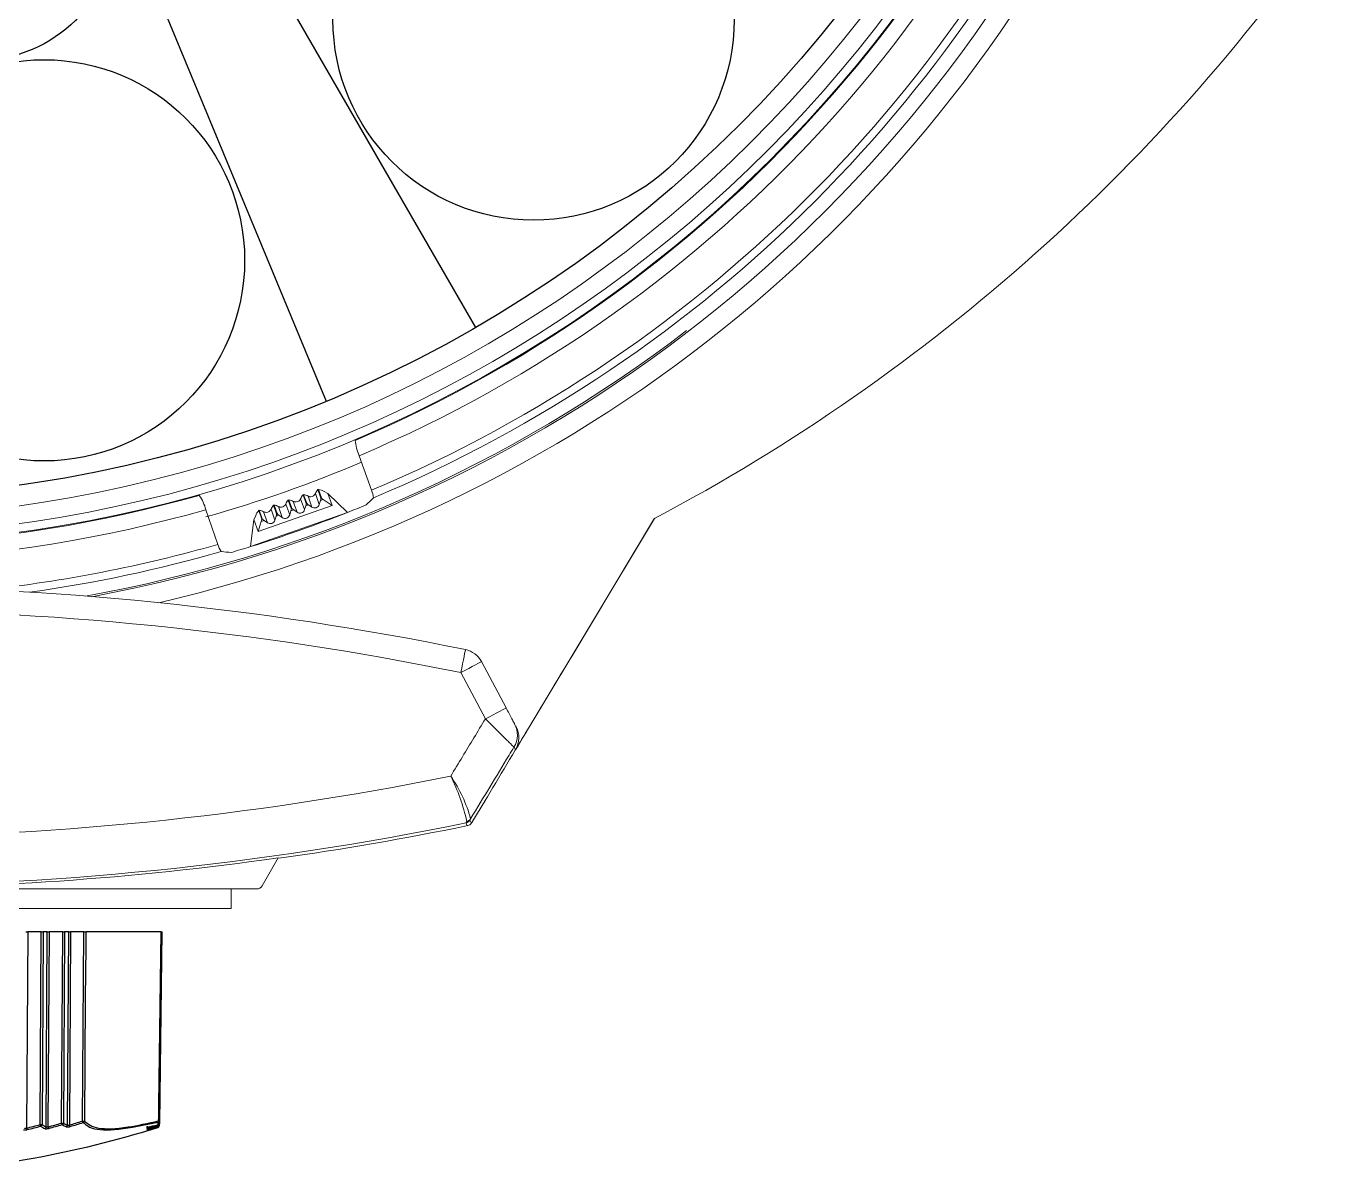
# Model space of a CAD drawing. Extents: x 9.3 to 87.2, y 1.1 to 68.8.
# Drawn here: x 38.649 to 42.011, y 22.138 to 25.07 of the extents above; entities that cross this region are included whole.
import ezdxf

# ---------------------------------------------------------------- set-up
doc = ezdxf.new("R2010")
doc.units = 0
doc.header["$MEASUREMENT"] = 0
doc.linetypes.add('SLD-Solid', pattern=[0])
doc.layers.get('0').update_dxf_attribs({"linetype": 'CONTINUOUS'})
doc.layers.add('OBJECT', color=7, linetype='CONTINUOUS')

msp = doc.modelspace()

# ---------------------------------------------------------------- linework, layer by layer
msp.add_circle((38.1725, 27.1138), 3.249)
at = {"layer": 'OBJECT'}
for p, q in [((38.673, 26.2469), (39.797, 24.3001)), ((38.5556, 26.1889), (39.4159, 24.1121)), ((38.648, 22.7558), (38.6529, 22.7558)), ((38.6529, 22.7558), (38.6499, 22.2545)), ((38.6875, 22.7558), (38.6529, 22.7558)), ((38.6846, 22.2634), (38.6875, 22.7558)), ((38.6875, 22.7558), (38.6924, 22.7558)), ((38.6924, 22.7558), (38.6895, 22.2634)), ((38.7028, 22.7558), (38.6924, 22.7558)), ((38.6998, 22.257), (38.7028, 22.7558)), ((38.7028, 22.7558), (38.7077, 22.7558)), ((38.7077, 22.7558), (38.7047, 22.2577)), ((38.7423, 22.7558), (38.7077, 22.7558)), ((38.7394, 22.2673), (38.7423, 22.7558)), ((38.7423, 22.7558), (38.7472, 22.7558)), ((38.7472, 22.7558), (38.7443, 22.2673)), ((38.7576, 22.7558), (38.7472, 22.7558)), ((38.7546, 22.2615), (38.7576, 22.7558)), ((38.7576, 22.7558), (38.7625, 22.7558)), ((38.7625, 22.7558), (38.7595, 22.2625)), ((38.7963, 22.7558), (38.7625, 22.7558)), ((38.7927, 22.2723), (38.7963, 22.7558)), ((38.9939, 22.7558), (38.8014, 22.7558)), ((38.9898, 22.2634), (38.9958, 22.7558)), ((38.9903, 22.2673), (38.9963, 22.7558)), ((38.9934, 22.594), (38.9954, 22.7558)), ((38.9939, 22.7558), (38.9948, 22.7558)), ((38.9946, 22.7229), (38.995, 22.7558)), ((38.9958, 22.7558), (38.9963, 22.7558)), ((38.9892, 22.273), (38.9934, 22.5917)), ((38.9895, 22.2723), (38.9931, 22.5673)), ((38.9594, 22.2583), (38.959, 22.2582)), ((38.9851, 22.2632), (38.9848, 22.2631)), ((38.9854, 22.2594), (38.9852, 22.2594)), ((38.9867, 22.2693), (38.9863, 22.2692)), ((38.9869, 22.2631), (38.9869, 22.2646)), ((38.9877, 22.2669), (38.9877, 22.2699)), ((38.9881, 22.2631), (38.9881, 22.2703)), ((38.9885, 22.2609), (38.9886, 22.2684)), ((38.9889, 22.2602), (38.989, 22.2683)), ((38.9893, 22.261), (38.9894, 22.2681)), ((38.9602, 22.2488), (38.9595, 22.2486))]:
    msp.add_line(p, q, dxfattribs=at)
at = {"layer": 'OBJECT', "linetype": 'SLD-Solid', "lineweight": 15}
for p, q in [((39.5313, 23.8845), (39.5001, 23.9728)), ((39.3582, 23.8734), (39.3566, 23.8728)), ((39.3581, 23.8732), (39.3567, 23.8727)), ((39.3644, 23.8509), (39.3567, 23.8727)), ((39.3581, 23.8732), (39.3658, 23.8514)), ((39.3791, 23.8416), (39.3693, 23.8693)), ((39.398, 23.8483), (39.3882, 23.876)), ((39.396, 23.8867), (39.3944, 23.8861)), ((39.3959, 23.8865), (39.3946, 23.8861)), ((39.4023, 23.8642), (39.3946, 23.8861)), ((39.3959, 23.8865), (39.4036, 23.8647)), ((39.42, 23.8764), (39.4103, 23.8812)), ((39.4308, 23.8456), (39.42, 23.8764)), ((39.42, 23.8764), (39.4701, 23.8277)), ((39.1391, 23.7462), (39.108, 23.8346)), ((39.4308, 23.8456), (39.2418, 23.779)), ((39.2447, 23.8334), (39.2431, 23.8328)), ((39.2446, 23.8332), (39.2433, 23.8327)), ((39.251, 23.8109), (39.2433, 23.8327)), ((39.2446, 23.8332), (39.2523, 23.8114)), ((39.2846, 23.8083), (39.2748, 23.836)), ((39.2825, 23.8467), (39.2809, 23.8462)), ((39.2825, 23.8465), (39.2811, 23.8461)), ((39.2888, 23.8242), (39.2811, 23.8461)), ((39.2825, 23.8465), (39.2901, 23.8247)), ((39.3035, 23.8149), (39.2937, 23.8426)), ((39.3224, 23.8216), (39.3126, 23.8493)), ((39.3204, 23.8601), (39.3187, 23.8595)), ((39.3203, 23.8599), (39.3189, 23.8594)), ((39.3266, 23.8376), (39.3189, 23.8594)), ((39.3203, 23.8599), (39.328, 23.838)), ((39.3326, 23.8341), (39.3255, 23.8316)), ((39.3266, 23.8376), (39.328, 23.838)), ((39.3413, 23.8283), (39.3315, 23.856)), ((39.3413, 23.8283), (39.3326, 23.8341)), ((39.3602, 23.8349), (39.3504, 23.8626)), ((39.3602, 23.8349), (39.3633, 23.8449)), ((39.3704, 23.8474), (39.3633, 23.8449)), ((39.3644, 23.8509), (39.3658, 23.8514)), ((39.3791, 23.8416), (39.3704, 23.8474)), ((39.398, 23.8483), (39.4011, 23.8582)), ((39.4082, 23.8608), (39.4011, 23.8582)), ((39.4023, 23.8642), (39.4036, 23.8647)), ((39.4308, 23.8456), (39.4082, 23.8608)), ((39.4701, 23.8277), (39.2224, 23.7404)), ((39.2309, 23.8098), (39.2224, 23.7404)), ((39.2309, 23.8098), (39.2355, 23.8195)), ((39.2418, 23.779), (39.2309, 23.8098)), ((39.2418, 23.779), (39.2499, 23.8049)), ((39.2569, 23.8074), (39.2499, 23.8049)), ((39.251, 23.8109), (39.2523, 23.8114)), ((39.2657, 23.8016), (39.2559, 23.8293)), ((39.2657, 23.8016), (39.2569, 23.8074)), ((39.2846, 23.8083), (39.2877, 23.8183)), ((39.2948, 23.8208), (39.2877, 23.8183)), ((39.2888, 23.8242), (39.2901, 23.8247)), ((39.3035, 23.8149), (39.2948, 23.8208)), ((39.3224, 23.8216), (39.3255, 23.8316)), ((40.2546, 23.8124), (39.9344, 23.2795)), ((40.0414, 23.4573), (40.255, 23.813)), ((39.8754, 23.3284), (39.8125, 23.4467)), ((39.7595, 23.4185), (39.8224, 23.3003)), ((39.9344, 23.2795), (39.9245, 23.263)), ((39.788, 23.0352), (39.8237, 23.0946)), ((39.2933, 22.9451), (39.2519, 22.8733)), ((38.1725, 22.8658), (39.2389, 22.8658)), ((39.1725, 22.8658), (39.1725, 22.8158)), ((37.1725, 22.8158), (39.1725, 22.8158))]:
    msp.add_line(p, q, dxfattribs=at)
at = {"layer": 'OBJECT', "linetype": 'SLD-Solid', "lineweight": 15, "flags": 128}
for points in [[(39.7595, 23.4185), (39.7619, 23.43), (39.7641, 23.441), (39.7662, 23.4512), (39.768, 23.4601), (39.7695, 23.4674), (39.7706, 23.4729), (39.7713, 23.4762), (39.7715, 23.4773)], [(39.7595, 23.4185), (39.7699, 23.424), (39.7798, 23.4293), (39.789, 23.4342), (39.797, 23.4385), (39.8036, 23.442), (39.8085, 23.4446), (39.8115, 23.4462), (39.8125, 23.4467)], [(39.8224, 23.3003), (39.8328, 23.3058), (39.8427, 23.311), (39.8519, 23.3159), (39.8599, 23.3202), (39.8665, 23.3237), (39.8714, 23.3263), (39.8744, 23.3279), (39.8754, 23.3284)]]:
    msp.add_lwpolyline(points, dxfattribs=at)
at = {"layer": 'OBJECT', "flags": 128}
for points in [[(38.8014, 22.7558), (38.8013, 22.7478), (38.8011, 22.7158), (38.8001, 22.5878), (38.7977, 22.2723)], [(38.9875, 22.273), (38.9876, 22.281), (38.988, 22.313), (38.9897, 22.441), (38.9939, 22.7558)], [(38.9808, 22.2616), (38.9837, 22.2623), (38.9869, 22.2631)], [(38.9611, 22.2491), (38.9608, 22.2489), (38.9604, 22.2487)]]:
    msp.add_lwpolyline(points, dxfattribs=at)
at = {"layer": 'OBJECT'}
for centre, radius in [((38.5288, 25.3313), 0.348), ((39.9456, 25.087), 0.5126), ((38.6947, 24.472), 0.5126)]:
    msp.add_circle(centre, radius, dxfattribs=at)
at = {"layer": 'OBJECT', "linetype": 'SLD-Solid', "lineweight": 15}
for centre, radius, start, end in [((38.1725, 27.1138), 3.3011, 270, 349.9033), ((38.1725, 27.1138), 3.346, 270, 346.2394), ((38.1725, 27.1138), 3.3681, 271.5312, 344.7826), ((38.1725, 27.1138), 3.37, 293.0139, 344.6641), ((38.1725, 27.1138), 3.41, 292.9127, 342.3789), ((38.1725, 27.1138), 3.5035, 292.8193, 338.0701), ((38.1725, 27.1138), 3.5235, 292.7725, 337.2765), ((38.1725, 27.1138), 3.56, 280.4212, 335.9122), ((38.1725, 27.1138), 3.61, 283.0563, 336.0821), ((37.9676, 28.1369), 4.8921, 297.8714, 325.7374), ((38.1725, 27.1138), 3.37, 233.0139, 285.821), ((38.1725, 27.1138), 3.41, 232.9127, 285.9222), ((38.1725, 27.1138), 3.5557, 280.1784, 307.4936), ((39.6004, 24.0195), 0.1106, 183.9112, 204.9877), ((38.1725, 27.1138), 3.4278, 285.8388, 292.8946), ((39.0007, 23.8081), 0.1106, 13.8451, 34.9251), ((39.3751, 23.8542), 0.0261, 134.7448, 161.1652), ((39.3554, 23.8473), 0.026, 57.6545, 84.1082), ((39.3755, 23.8819), 0.014, 260.5297, 318.029), ((39.4129, 23.8675), 0.0261, 134.7496, 161.1651), ((39.3908, 23.8509), 0.036, 57.2009, 81.7841), ((39.472, 23.8586), 0.0647, 5.6368, 23.596), ((39.273, 23.8062), 0.0398, 138.2293, 160.4849), ((39.242, 23.8073), 0.026, 57.6553, 84.1093), ((39.2621, 23.8419), 0.014, 260.5324, 318.0263), ((39.2995, 23.8275), 0.0261, 134.7541, 161.1559), ((39.2798, 23.8206), 0.026, 57.6553, 84.1093), ((39.2999, 23.8553), 0.014, 260.5306, 318.0281), ((39.3373, 23.8409), 0.0261, 134.7541, 161.1559), ((39.3176, 23.834), 0.026, 57.6508, 84.112), ((39.3123, 23.8372), 0.0144, 337.166, 1.6807), ((39.3394, 23.8467), 0.0143, 217.1316, 241.6724), ((39.3377, 23.8686), 0.014, 260.5268, 318.0319), ((39.3486, 23.8377), 0.0119, 232.2766, 346.5582), ((39.3501, 23.8505), 0.0144, 337.166, 1.6807), ((39.3772, 23.86), 0.0143, 217.1208, 241.6832), ((39.3864, 23.851), 0.0119, 232.2772, 346.5577), ((39.3879, 23.8638), 0.0144, 337.166, 1.6807), ((39.415, 23.8733), 0.0143, 217.1235, 241.6733), ((38.1725, 27.1138), 3.5329, 291.5473, 292.3785), ((38.1725, 27.1138), 3.5329, 287.2876, 291.5473), ((39.2367, 23.8105), 0.0143, 337.1502, 1.6857), ((39.2637, 23.82), 0.0143, 217.1235, 241.6733), ((39.273, 23.811), 0.0119, 232.272, 346.564), ((39.2745, 23.8238), 0.0144, 337.1606, 1.6753), ((39.3016, 23.8334), 0.0143, 217.1316, 241.6724), ((39.3108, 23.8244), 0.0119, 232.275, 346.5599), ((38.1725, 27.1138), 3.5035, 276.1003, 286.0156), ((39.2015, 23.7632), 0.0646, 195.2298, 213.21), ((38.1725, 27.1138), 3.5329, 286.4565, 287.2876), ((38.1725, 27.1138), 3.5235, 277.9315, 286.0625), ((38.1725, 15.6388), 8, 78.47029, 90), ((38.1725, 15.6388), 7.94, 78.47029, 90), ((39.7595, 23.4185), 0.06, 28, 78.4703), ((251.5382, -103.7558), 246.8078, 148.973532, 149.076395), ((39.8443, 23.2592), 0.06, 328.7896, 27.9977), ((39.848, 23.2522), 0.06, 328.9994, 28.0003), ((40.2266, 23.4096), 0.3775, 208.7444, 209.9296), ((38.1725, 30.8628), 7.8654, 270, 281.44921), ((39.4486, 22.9543), 0.3481, 15.0834, 34.98), ((39.3036, 22.9362), 0.4822, 12.2403, 26.8407), ((38.1725, 30.8628), 7.9903, 270, 281.55564), ((38.1725, 30.8628), 7.998, 278.06732, 281.57494), ((39.7701, 23.0491), 0.015, 281.563, 328.7908), ((39.7727, 23.0524), 0.0141, 278.3728, 328.1157), ((39.7743, 23.0421), 0.015, 281.5731, 329.0012), ((39.2389, 22.8808), 0.015, 269.9945, 330.0045)]:
    msp.add_arc(centre, radius, start, end, dxfattribs=at)
at = {"layer": 'OBJECT'}
for centre, radius, start, end in [((38.1725, 24.8707), 2.7379, 273.5757, 287.222), ((38.0411, 24.6893), 2.5098, 284.0393, 284.8562), ((38.657, 22.2555), 0.00715, 187.9038, 221.9196), ((38.042, 24.689), 2.5134, 284.0393, 284.8562), ((38.6917, 22.2645), 0.00722, 188.7449, 222.4859), ((38.687, 22.4621), 0.1987, 269.2938, 270.7062), ((38.6853, 22.2636), 0.00417, 285.0042, 356.5433), ((38.862, 22.5323), 0.3243, 237.2206, 239.3725), ((38.8648, 22.5356), 0.3238, 237.2206, 239.3725), ((38.6957, 22.2572), 0.00416, 285.1023, 356.8598), ((38.0524, 24.691), 2.5192, 285.0068, 285.8244), ((38.7117, 22.2588), 0.00708, 188.6254, 223.2309), ((38.0533, 24.6908), 2.5229, 285.0068, 285.8244), ((38.7464, 22.2685), 0.00716, 189.4714, 223.7886), ((38.7418, 22.466), 0.1987, 269.2938, 270.7062), ((38.7401, 22.2675), 0.00416, 286.0365, 356.901), ((38.8928, 22.5235), 0.3009, 239.7702, 242.0289), ((38.8956, 22.5269), 0.3005, 239.7702, 242.0289), ((38.7505, 22.2617), 0.00415, 286.1317, 357.2121), ((38.0637, 24.693), 2.5281, 285.977, 286.7598), ((38.7664, 22.2637), 0.00701, 189.3469, 224.5407), ((38.0646, 24.6928), 2.5318, 285.977, 286.7598), ((38.7996, 22.2735), 0.00709, 190.1611, 225.0658), ((38.7952, 22.4215), 0.1493, 269.0337, 270.9663), ((38.7937, 22.2724), 0.00404, 283.9651, 357.767), ((38.6608, 23.6189), 1.394, 282.3589, 283.4407), ((38.9581, 22.2596), 0.00262, 294.429, 340.7509), ((38.4678, 23.593), 1.4269, 290.1516, 291.2436), ((38.6267, 23.6247), 1.4117, 283.6378, 284.7121), ((38.9587, 22.2551), 0.00239, 292.1234, 333.6718), ((38.5058, 23.5798), 1.4047, 288.8545, 289.9543), ((38.5921, 23.6319), 1.43, 284.9067, 285.9737), ((38.5431, 23.5679), 1.3835, 287.5494, 288.6572), ((38.5569, 23.6405), 1.4491, 286.1667, 287.2267), ((38.9831, 22.2661), 0.00347, 300.4094, 13.0767), ((38.9837, 22.2669), 0.004, 291.2426, 359.2994), ((38.9836, 22.2623), 0.00339, 299.3954, 14.1659), ((38.9841, 22.2632), 0.004, 289.9533, 359.2994), ((38.9845, 22.2609), 0.004, 288.6562, 359.2994), ((38.9841, 22.26), 0.00328, 298.2154, 14.061), ((38.9849, 22.2603), 0.004, 287.3504, 359.2994), ((38.9851, 22.2589), 0.00264, 292.6197, 353.9823), ((38.9841, 22.2719), 0.00352, 309.5166, 17.3186), ((38.9852, 22.273), 0.004, 292.6047, 359.2394), ((38.9969, 23.066), 0.8029, 269.2837, 269.3686), ((38.9969, 23.0239), 0.763, 269.2854, 269.3691), ((38.9908, 22.4996), 0.2267, 269.1684, 269.5954), ((38.9911, 22.4771), 0.2169, 269.2765, 269.4089), ((38.9853, 22.2611), 0.004, 324.664, 359.2994), ((38.9914, 22.4569), 0.1959, 269.2814, 269.4101), ((38.9858, 22.2634), 0.004, 332.1689, 359.2994), ((38.9918, 22.4592), 0.1959, 269.2814, 269.4101), ((38.9863, 22.2673), 0.004, 332.1689, 359.2994), ((38.9923, 22.4631), 0.1959, 269.2814, 269.4101), ((38.9592, 22.2521), 0.00217, 289.731, 324.2621)]:
    msp.add_arc(centre, radius, start, end, dxfattribs=at)
at = {"layer": 'OBJECT', "linetype": 'SLD-Solid', "lineweight": 15}
for centre, start_param, end_param in [((36.5599, 26.5453), 5.169493, 5.175664), ((39.7851, 27.6822), 4.249114, 4.255285)]:
    msp.add_ellipse(centre, major_axis=(4.0437, 1.4254), ratio=0.917044, start_param=start_param, end_param=end_param, dxfattribs=at)
for points, degree in [([(39.3732, 23.8681), (39.3693, 23.8693)], 1), ([(39.3882, 23.876), (39.3859, 23.8725)], 1), ([(39.2748, 23.836), (39.2725, 23.8326)], 1), ([(39.2976, 23.8414), (39.2937, 23.8426)], 1), ([(39.3126, 23.8493), (39.3103, 23.8459)], 1), ([(39.3354, 23.8548), (39.3315, 23.856)], 1), ([(39.3504, 23.8626), (39.3481, 23.8592)], 1), ([(39.2598, 23.8281), (39.2559, 23.8293)], 1), ([(39.901, 23.2803), (39.9006, 23.281), (39.8994, 23.2833), (39.8973, 23.2873)], 3), ([(39.8994, 23.2213), (39.9078, 23.2352), (39.9161, 23.2491), (39.9245, 23.263)], 3), ([(39.7731, 23.0344), (39.7731, 23.0346), (39.7736, 23.0359), (39.7748, 23.0384)], 3), ([(39.7773, 23.0274), (39.7762, 23.0273), (39.7749, 23.0296), (39.7731, 23.0344)], 3), ([(39.7847, 23.0449), (39.7835, 23.0427), (39.7829, 23.0415), (39.783, 23.0413)], 3), ([(39.783, 23.0413), (39.7847, 23.0365), (39.7861, 23.0342), (39.7871, 23.0344)], 3), ([(39.7871, 23.0344), (39.7876, 23.0354)], 1), ([(39.2933, 22.9451), (38.9216, 22.8925), (38.548, 22.8662), (38.1725, 22.8662)], 3)]:
    msp.add_open_spline(points, degree=degree, dxfattribs=at)
for points, knots in [([(39.8973, 23.2873), (39.8972, 23.2874), (39.8965, 23.2887), (39.894, 23.2935), (39.8922, 23.2968), (39.8881, 23.3046), (39.8857, 23.3091), (39.8807, 23.3185), (39.8781, 23.3234), (39.8754, 23.3284)], [0, 0, 0, 0, 0.25, 0.25, 0.5, 0.5, 0.75, 0.75, 1, 1, 1, 1]), ([(39.8224, 23.3003), (39.8029, 23.2681), (39.7835, 23.2359), (39.764, 23.2037), (39.7539, 23.1871), (39.7439, 23.1705), (39.7338, 23.1539)], [0.001774252, 0.001774252, 0.001774252, 0.001774252, 0.004640259, 0.004640259, 0.004640259, 0.00612036, 0.00612036, 0.00612036, 0.00612036]), ([(39.8224, 23.3003), (39.8318, 23.291), (39.8412, 23.2817), (39.8542, 23.2689), (39.8584, 23.2648), (39.8663, 23.257), (39.87, 23.2534), (39.8768, 23.2467), (39.8799, 23.2436), (39.8853, 23.2382), (39.8876, 23.2359), (39.8915, 23.2322), (39.8929, 23.2307), (39.895, 23.2287), (39.8955, 23.2281), (39.8956, 23.2281)], [0, 0, 0, 0, 0.25, 0.25, 0.375, 0.375, 0.5, 0.5, 0.625, 0.625, 0.75, 0.75, 0.875, 0.875, 1, 1, 1, 1]), ([(39.7847, 23.0449), (39.8175, 23.099), (39.8502, 23.1531), (39.883, 23.2073), (39.8872, 23.2142), (39.8914, 23.2211), (39.8956, 23.2281)], [0.000259417, 0.000259417, 0.000259417, 0.000259417, 0.00508, 0.00508, 0.00508, 0.005698078, 0.005698078, 0.005698078, 0.005698078])]:
    msp.add_open_spline(points, degree=3, knots=knots, dxfattribs=at)
at = {"layer": 'OBJECT'}
for points, knots in [([(38.7963, 22.7558), (38.7968, 22.7558), (38.7977, 22.7558), (38.799, 22.7558), (38.8001, 22.7558), (38.801, 22.7558), (38.8013, 22.7558), (38.8014, 22.7558), (38.8014, 22.7558)], [0, 0, 0, 0, 0.194316, 0.388633, 0.582939, 0.777237, 0.971541, 1, 1, 1, 1]), ([(38.9948, 22.7558), (38.9948, 22.7531), (38.9947, 22.7398), (38.9944, 22.7057), (38.994, 22.664), (38.9937, 22.6278), (38.9935, 22.6097), (38.9935, 22.6007), (38.9934, 22.5962), (38.9934, 22.594), (38.9934, 22.593), (38.9934, 22.5926), (38.9934, 22.5923), (38.9934, 22.5921), (38.9934, 22.5919), (38.9934, 22.5918), (38.9934, 22.5918), (38.9934, 22.5917), (38.9934, 22.5917), (38.9934, 22.5917), (38.9934, 22.5917), (38.9934, 22.5917), (38.9934, 22.5917), (38.9934, 22.5917), (38.9934, 22.5917), (38.9934, 22.5917), (38.9934, 22.5917), (38.9934, 22.5921), (38.9934, 22.5934), (38.9935, 22.5986), (38.9936, 22.6196), (38.9941, 22.6729), (38.9945, 22.7223), (38.9948, 22.7557), (38.9948, 22.7558)], [0, 0, 0, 0, 0.024365, 0.121825, 0.310977, 0.405464, 0.452691, 0.476305, 0.488116, 0.494026, 0.495988, 0.497304, 0.498186, 0.498779, 0.499177, 0.499445, 0.499627, 0.49975, 0.499835, 0.499915, 0.499955, 0.499984, 0.500005, 0.500026, 0.50005, 0.50009, 0.500216, 0.500792, 0.503078, 0.512204, 0.548696, 0.694651, 0.999856, 1, 1, 1, 1]), ([(38.6499, 22.2545), (38.6495, 22.2543), (38.6487, 22.2539), (38.6473, 22.2535), (38.6462, 22.2535), (38.6454, 22.2536), (38.6452, 22.2539), (38.645, 22.254)], [0, 0, 0, 0, 0.218987, 0.43908, 0.634305, 0.812611, 1, 1, 1, 1]), ([(38.6967, 22.2532), (38.6971, 22.2531), (38.6977, 22.2528), (38.6996, 22.2528), (38.7019, 22.253), (38.7044, 22.2534), (38.7059, 22.2538), (38.7066, 22.2539)], [0, 0, 0, 0, 0.208247, 0.416666, 0.62178, 0.828187, 1, 1, 1, 1]), ([(38.7047, 22.2577), (38.7043, 22.2575), (38.7034, 22.2571), (38.7021, 22.2567), (38.7009, 22.2566), (38.7002, 22.2567), (38.6999, 22.2569), (38.6998, 22.257)], [0, 0, 0, 0, 0.227323, 0.455889, 0.65545, 0.833744, 1, 1, 1, 1]), ([(38.7516, 22.2577), (38.7519, 22.2576), (38.7526, 22.2574), (38.7545, 22.2574), (38.7568, 22.2577), (38.7592, 22.2581), (38.7607, 22.2585), (38.7614, 22.2587)], [0, 0, 0, 0, 0.206479, 0.413097, 0.617268, 0.824166, 1, 1, 1, 1]), ([(38.7595, 22.2625), (38.7591, 22.2623), (38.7582, 22.2618), (38.7568, 22.2613), (38.7557, 22.2612), (38.755, 22.2613), (38.7547, 22.2614), (38.7546, 22.2615)], [0, 0, 0, 0, 0.236055, 0.473499, 0.677488, 0.855666, 1, 1, 1, 1]), ([(38.9863, 22.2692), (38.9506, 22.2618), (38.8791, 22.247), (38.8156, 22.2494), (38.8009, 22.2628), (38.7946, 22.2685)], [0, 0, 0, 0, 0.363639, 0.72762, 1, 1, 1, 1]), ([(38.7977, 22.2723), (38.807, 22.265), (38.8256, 22.2506), (38.8979, 22.2534), (38.9605, 22.2671), (38.9875, 22.273)], [0, 0, 0, 0, 0.362853, 0.726038, 1, 1, 1, 1]), ([(38.959, 22.2582), (38.9585, 22.2579), (38.9574, 22.2575), (38.9567, 22.257), (38.9569, 22.2569), (38.9578, 22.257), (38.9588, 22.2572), (38.9592, 22.2573)], [0, 0, 0, 0, 0.220301, 0.440936, 0.653561, 0.859047, 1, 1, 1, 1]), ([(38.9594, 22.2535), (38.9589, 22.2533), (38.9577, 22.2529), (38.9571, 22.2525), (38.9573, 22.2524), (38.9582, 22.2526), (38.9592, 22.2528), (38.9596, 22.2529)], [0, 0, 0, 0, 0.2181, 0.436511, 0.647654, 0.853075, 1, 1, 1, 1]), ([(38.958, 22.2577), (38.958, 22.2577), (38.958, 22.2577), (38.9581, 22.2578), (38.9585, 22.2579), (38.9591, 22.2581), (38.9594, 22.2583)], [0, 0, 0, 0, 0.021307, 0.24828, 0.602331, 1, 1, 1, 1]), ([(38.9582, 22.253), (38.9582, 22.253), (38.9582, 22.253), (38.9583, 22.2531), (38.9588, 22.2533), (38.9594, 22.2535), (38.96, 22.2537), (38.9601, 22.2537)], [0, 0, 0, 0, 0.019223, 0.196142, 0.484396, 0.921106, 1, 1, 1, 1]), ([(38.6419, 22.2502), (38.6422, 22.2501), (38.6428, 22.2498), (38.6447, 22.2497), (38.6471, 22.2498), (38.6495, 22.2502), (38.651, 22.2505), (38.6517, 22.2507)], [0, 0, 0, 0, 0.210077, 0.420359, 0.626501, 0.832522, 1, 1, 1, 1]), ([(38.9598, 22.2504), (38.9593, 22.2502), (38.9582, 22.2498), (38.9575, 22.2495), (38.9577, 22.2495), (38.9586, 22.2497), (38.9596, 22.2499), (38.96, 22.25)], [0, 0, 0, 0, 0.215981, 0.432249, 0.642006, 0.847444, 1, 1, 1, 1]), ([(38.9585, 22.2483), (38.9583, 22.2482), (38.9579, 22.248), (38.9581, 22.2481), (38.959, 22.2483), (38.96, 22.2486), (38.9604, 22.2487)], [0, 0, 0, 0, 0.197881, 0.490282, 0.778585, 1, 1, 1, 1]), ([(38.9583, 22.2499), (38.9583, 22.2499), (38.9584, 22.2499), (38.9588, 22.25), (38.9594, 22.2503), (38.9601, 22.2505), (38.9602, 22.2505)], [0, 0, 0, 0, 0.14831, 0.414353, 0.848728, 1, 1, 1, 1]), ([(38.9584, 22.2482), (38.9584, 22.2482), (38.9584, 22.2482), (38.9587, 22.2483), (38.9592, 22.2485), (38.9595, 22.2486)], [0, 0, 0, 0, 0.132685, 0.454113, 1, 1, 1, 1]), ([(38.9595, 22.2486), (38.9595, 22.2486), (38.9597, 22.2487), (38.9601, 22.2488), (38.9604, 22.2489)], [0, 0, 0, 0, 0.092736, 1, 1, 1, 1])]:
    msp.add_open_spline(points, degree=3, knots=knots, dxfattribs=at)

doc.saveas('drawing.dxf')
